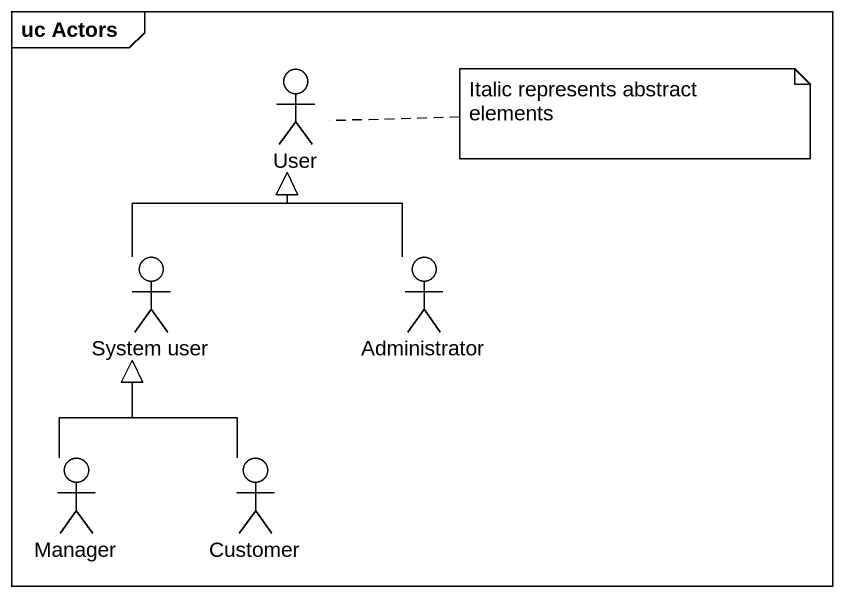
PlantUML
@startuml
mainframe uc Actors
actor User
actor "System user" as System_user
actor Administrator
actor Manager
actor Customer
System_user -up-|> User
Administrator -up-|> User
Manager -up-|> System_user
Customer -up-|> System_user
note right of User : Italic represents abstract elements
@enduml
